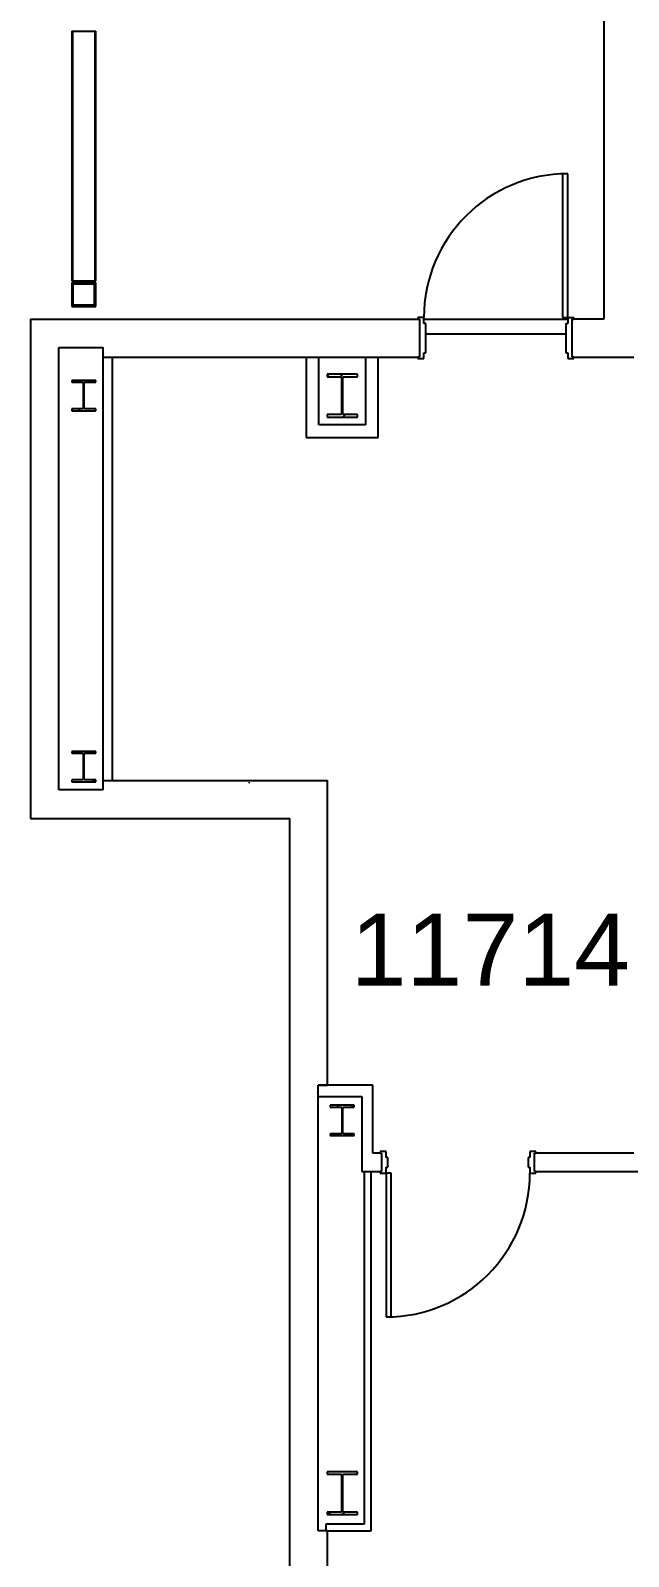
# Model space of a CAD drawing. Header units: inches. Extents: x -60 to 5673, y -29 to 4299.
# Drawn here: x 1480 to 1679, y 3466 to 3975 of the extents above; entities that cross this region are included whole.
import ezdxf

# ---------------------------------------------------------------- set-up
doc = ezdxf.new("R2010")
doc.units = ezdxf.units.IN
doc.header["$LTSCALE"] = 96
doc.header["$MEASUREMENT"] = 0
for name, color, linetype in [('A-ANNO-ROOM', 4, 'Continuous'), ('A-COLS', 5, 'Continuous'), ('A-DOOR', 2, 'Continuous'), ('A-ROOF-LEVL-THIN', 1, 'Continuous'), ('A-WALL-FULL', 6, 'Continuous')]:
    doc.layers.add(name, color=color, linetype=linetype)
doc.layers.add('AE-113$0$A-WALL-PATT', color=2, linetype='Continuous', lineweight=9)
doc.styles.add('ARIAL', font='arial.ttf')
pattern_1 = [(0, (0, 0), (30.72, 7.68), [1.267, -21.773, 1.267, -21.773, -122.88]), (0, (0, 0), (30.72, 7.68), [-46.08, 1.267, -44.813, 1.267, -21.773, -53.76]), (0, (0, 0), (30.72, 7.68), [-115.2, 1.267, -14.093, 1.267, -37.133]), (120, (11.52, 3.84), (-22.011075, 22.7643), [1.267, -21.773, 1.267, -21.773, -122.88]), (120, (11.52, 3.84), (-22.011075, 22.7643), [-46.08, 1.267, -44.813, 1.267, -21.773, -53.76]), (120, (11.52, 3.84), (-22.011075, 22.7643), [-115.2, 1.267, -14.093, 1.267, -37.133]), (240, (15.36, 19.2), (-8.708925, -30.4443), [1.267, -21.773, 1.267, -21.773, -122.88]), (240, (15.36, 19.2), (-8.708925, -30.4443), [-46.08, 1.267, -44.813, 1.267, -21.773, -53.76]), (240, (15.36, 19.2), (-8.708925, -30.4443), [-115.2, 1.267, -14.093, 1.267, -37.133])]

msp = doc.modelspace()

# ---------------------------------------------------------------- hatches: boundary and pattern name
at = {"layer": 'A-COLS'}
h = msp.add_hatch(dxfattribs=at)
h.set_pattern_fill('FP_44', color=256, angle=180, style=0, pattern_type=2)
h.set_pattern_definition([(45, (-0.0003, 0.0002), (-9.503515, 9.503515), []), (45, (-0.0003, 14.4), (-9.503515, 9.503515), [])])
h.paths.add_polyline_path([(1501.59, 3848.03), (1501.59, 3848.65), (1497.75, 3848.65), (1497.75, 3857.51), (1501.59, 3857.51), (1501.59, 3858.13), (1493.57, 3858.13), (1493.57, 3857.51), (1497.4, 3857.51), (1497.4, 3848.65), (1493.57, 3848.65), (1493.57, 3848.03)], flags=0)
h = msp.add_hatch(dxfattribs=at)
h.set_pattern_fill('FP_40', color=256, angle=180, style=0, pattern_type=2)
h.set_pattern_definition([(45, (-0.0005, 0.0002), (-9.503515, 9.503515), []), (45, (-0.0005, 14.4), (-9.503515, 9.503515), [])])
h.paths.add_polyline_path([(1578.76, 3845.92), (1588.89, 3845.92), (1588.89, 3846.78), (1584.08, 3846.78), (1584.08, 3859.38), (1588.89, 3859.38), (1588.89, 3860.23), (1578.76, 3860.23), (1578.76, 3859.38), (1583.57, 3859.38), (1583.57, 3846.78), (1578.76, 3846.78)], flags=0)
h = msp.add_hatch(dxfattribs=at)
h.set_pattern_fill('FP_45', color=256, style=0, pattern_type=2)
h.set_pattern_definition([(45, (-0.0003, -6e-05), (-9.503515, 9.503515), []), (45, (-0.0003, 14.4), (-9.503515, 9.503515), [])])
h.paths.add_polyline_path([(1493.57, 3724.33), (1501.59, 3724.33), (1501.59, 3724.95), (1497.75, 3724.95), (1497.75, 3733.81), (1501.59, 3733.81), (1501.59, 3734.43), (1493.57, 3734.43), (1493.57, 3733.81), (1497.4, 3733.81), (1497.4, 3724.95), (1493.57, 3724.95)], flags=0)
h = msp.add_hatch(dxfattribs=at)
h.set_pattern_fill('FP_8', color=256, style=0, pattern_type=2)
h.set_pattern_definition([(45, (-0.0005, -6e-05), (-9.503515, 9.503515), []), (45, (-0.0005, 14.4), (-9.503515, 9.503515), [])])
h.paths.add_polyline_path([(1587.84, 3606.33), (1587.84, 3606.95), (1584, 3606.95), (1584, 3615.81), (1587.84, 3615.81), (1587.84, 3616.43), (1579.82, 3616.43), (1579.82, 3615.81), (1583.65, 3615.81), (1583.65, 3606.95), (1579.82, 3606.95), (1579.82, 3606.33), (1585.01, 3606.33)], flags=0)
h = msp.add_hatch(dxfattribs=at)
h.set_pattern_fill('FP_5', color=256, style=0, pattern_type=2)
h.set_pattern_definition([(45, (-0.0005, 0.0002), (-9.503515, 9.503515), []), (45, (-0.0005, 14.4), (-9.503515, 9.503515), [])])
h.paths.add_polyline_path([(1578.76, 3479.92), (1588.89, 3479.92), (1588.89, 3480.78), (1584.08, 3480.78), (1584.08, 3493.38), (1588.89, 3493.38), (1588.89, 3494.23), (1578.76, 3494.23), (1578.76, 3493.38), (1583.57, 3493.38), (1583.57, 3480.78), (1578.76, 3480.78)], flags=0)
at = {"layer": 'AE-113$0$A-WALL-PATT', "lineweight": 9}
h = msp.add_hatch(dxfattribs=at)
h.set_pattern_fill('FP_1', color=256, style=0, pattern_type=2)
h.set_pattern_definition(pattern_1)
h.paths.add_polyline_path([(1595.2, 3839.7), (1595.83, 3839.7), (1595.83, 3865.95), (1595.2, 3865.95), (1595.2, 3843.33)], flags=0)
h = msp.add_hatch(dxfattribs=at)
h.set_pattern_fill('FP_1', color=256, style=0, pattern_type=2)
h.set_pattern_definition(pattern_1)
h.paths.add_polyline_path([(1595.83, 3839.08), (1595.83, 3839.7), (1588.59, 3839.7), (1588.59, 3839.08)], flags=0)
h.paths.add_polyline_path([(1572.45, 3839.08), (1579.09, 3839.08), (1579.09, 3839.7), (1572.45, 3839.7)], flags=0)
h = msp.add_hatch(dxfattribs=at)
h.set_pattern_fill('FP_1', color=253, style=0, pattern_type=2)
h.set_pattern_definition(pattern_1)
h.paths.add_polyline_path([(1544.46, 3724.08), (1578.33, 3724.08), (1578.33, 3724.7), (1504.08, 3724.7), (1504.08, 3724.08)], flags=0)
h = msp.add_hatch(dxfattribs=at)
h.set_pattern_fill('FP_1', color=256, style=0, pattern_type=2)
h.set_pattern_definition(pattern_1)
h.paths.add_polyline_path([(1592.83, 3621.83), (1593.45, 3621.83), (1593.45, 3622.45), (1575.83, 3622.45), (1575.83, 3621.83), (1585.01, 3621.83)], flags=0)
h = msp.add_hatch(dxfattribs=at)
h.set_pattern_fill('FP_98', color=256, angle=-270, style=0, pattern_type=2)
h.set_pattern_definition([(270, (153564.16, -76125.76), (120, 7e-15), [96, 0, 0, 0]), (270, (153564.16, -76138.25), (120, 7e-15), [96, 0, 0, 0]), (270, (153564.16, -76140.25), (120, 7e-15), [96, 0, 0, 0]), (270, (153564.16, -76142.25), (120, 7e-15), [96, 0, 0, 0]), (270, (153564.16, -76144.25), (120, 7e-15), [96, 0, 0, 0]), (270, (153564.16, -76146.25), (120, 7e-15), [96, 0, 0, 0]), (270, (153564.16, -76148.25), (120, 7e-15), [96, 0, 0, 0]), (270, (153564.16, -76139.25), (120, 7e-15), [96, 0, 0, 0]), (270, (153564.16, -76141.25), (120, 7e-15), [96, 0, 0, 0]), (270, (153564.16, -76143.25), (120, 7e-15), [96, 0, 0, 0]), (270, (153564.16, -76145.25), (120, 7e-15), [96, 0, 0, 0]), (270, (153564.16, -76147.25), (120, 7e-15), [96, 0, 0, 0]), (270, (153564.16, -76149.25), (120, 7e-15), [96, 0, 0, 0]), (270, (153564.16, -76138.76), (120, 7e-15), [96, 0, 0, 0]), (270, (153564.16, -76140.76), (120, 7e-15), [96, 0, 0, 0]), (270, (153564.16, -76142.76), (120, 7e-15), [96, 0, 0, 0]), (270, (153564.16, -76144.76), (120, 7e-15), [96, 0, 0, 0]), (270, (153564.16, -76146.76), (120, 7e-15), [96, 0, 0, 0]), (270, (153564.16, -76148.76), (120, 7e-15), [96, 0, 0, 0]), (270, (153564.16, -76137.76), (120, 7e-15), [96, 0, 0, 0]), (270, (153564.16, -76139.76), (120, 7e-15), [96, 0, 0, 0]), (270, (153564.16, -76141.76), (120, 7e-15), [96, 0, 0, 0]), (270, (153564.16, -76143.76), (120, 7e-15), [96, 0, 0, 0]), (270, (153564.16, -76145.76), (120, 7e-15), [96, 0, 0, 0]), (270, (153564.16, -76147.76), (120, 7e-15), [96, 0, 0, 0]), (270, (153564.16, -76149.76), (120, 7e-15), [96, 0, 0, 0]), (270, (153564.16, -76162.25), (120, 7e-15), [96, 0, 0, 0]), (270, (153564.16, -76164.25), (120, 7e-15), [96, 0, 0, 0]), (270, (153564.16, -76166.25), (120, 7e-15), [96, 0, 0, 0]), (270, (153564.16, -76168.25), (120, 7e-15), [96, 0, 0, 0]), (270, (153564.16, -76170.25), (120, 7e-15), [96, 0, 0, 0]), (270, (153564.16, -76172.25), (120, 7e-15), [96, 0, 0, 0]), (270, (153564.16, -76186.25), (120, 7e-15), [96, 0, 0, 0]), (270, (153564.16, -76188.25), (120, 7e-15), [96, 0, 0, 0]), (270, (153564.16, -76190.25), (120, 7e-15), [96, 0, 0, 0]), (270, (153564.16, -76192.25), (120, 7e-15), [96, 0, 0, 0]), (270, (153564.16, -76194.25), (120, 7e-15), [96, 0, 0, 0]), (270, (153564.16, -76196.25), (120, 7e-15), [96, 0, 0, 0]), (270, (153564.16, -76198.25), (120, 7e-15), [96, 0, 0, 0]), (270, (153564.16, -76200.25), (120, 7e-15), [96, 0, 0, 0]), (270, (153564.16, -76202.25), (120, 7e-15), [96, 0, 0, 0]), (270, (153564.16, -76204.25), (120, 7e-15), [96, 0, 0, 0]), (270, (153564.16, -76206.25), (120, 7e-15), [96, 0, 0, 0]), (270, (153564.16, -76208.25), (120, 7e-15), [96, 0, 0, 0]), (270, (153564.16, -76210.25), (120, 7e-15), [96, 0, 0, 0]), (270, (153564.16, -76212.25), (120, 7e-15), [96, 0, 0, 0]), (270, (153564.16, -76214.25), (120, 7e-15), [96, 0, 0, 0]), (270, (153564.16, -76216.25), (120, 7e-15), [96, 0, 0, 0]), (270, (153564.16, -76218.25), (120, 7e-15), [96, 0, 0, 0]), (270, (153564.16, -76220.25), (120, 7e-15), [96, 0, 0, 0]), (270, (153564.16, -76222.25), (120, 7e-15), [96, 0, 0, 0]), (270, (153564.16, -76224.25), (120, 7e-15), [96, 0, 0, 0]), (270, (153564.16, -76226.25), (120, 7e-15), [96, 0, 0, 0]), (270, (153564.16, -76228.25), (120, 7e-15), [96, 0, 0, 0]), (270, (153564.16, -76230.25), (120, 7e-15), [96, 0, 0, 0]), (270, (153564.16, -76232.25), (120, 7e-15), [96, 0, 0, 0]), (270, (153564.16, -76234.25), (120, 7e-15), [96, 0, 0, 0]), (270, (153564.16, -76236.25), (120, 7e-15), [96, 0, 0, 0]), (270, (153564.16, -76238.25), (120, 7e-15), [96, 0, 0, 0]), (270, (153564.16, -76240.25), (120, 7e-15), [96, 0, 0, 0]), (270, (153564.16, -76242.25), (120, 7e-15), [96, 0, 0, 0]), (270, (153564.16, -76244.25), (120, 7e-15), [96, 0, 0, 0]), (270, (153564.16, -76163.25), (120, 7e-15), [96, 0, 0, 0]), (270, (153564.16, -76165.25), (120, 7e-15), [96, 0, 0, 0]), (270, (153564.16, -76167.25), (120, 7e-15), [96, 0, 0, 0]), (270, (153564.16, -76169.25), (120, 7e-15), [96, 0, 0, 0]), (270, (153564.16, -76171.25), (120, 7e-15), [96, 0, 0, 0]), (270, (153564.16, -76173.25), (120, 7e-15), [96, 0, 0, 0]), (270, (153564.16, -76187.25), (120, 7e-15), [96, 0, 0, 0]), (270, (153564.16, -76189.25), (120, 7e-15), [96, 0, 0, 0]), (270, (153564.16, -76191.25), (120, 7e-15), [96, 0, 0, 0]), (270, (153564.16, -76193.25), (120, 7e-15), [96, 0, 0, 0]), (270, (153564.16, -76195.25), (120, 7e-15), [96, 0, 0, 0]), (270, (153564.16, -76197.25), (120, 7e-15), [96, 0, 0, 0]), (270, (153564.16, -76199.25), (120, 7e-15), [96, 0, 0, 0]), (270, (153564.16, -76201.25), (120, 7e-15), [96, 0, 0, 0]), (270, (153564.16, -76203.25), (120, 7e-15), [96, 0, 0, 0]), (270, (153564.16, -76205.25), (120, 7e-15), [96, 0, 0, 0]), (270, (153564.16, -76207.25), (120, 7e-15), [96, 0, 0, 0]), (270, (153564.16, -76209.25), (120, 7e-15), [96, 0, 0, 0]), (270, (153564.16, -76211.25), (120, 7e-15), [96, 0, 0, 0]), (270, (153564.16, -76213.25), (120, 7e-15), [96, 0, 0, 0]), (270, (153564.16, -76215.25), (120, 7e-15), [96, 0, 0, 0]), (270, (153564.16, -76217.25), (120, 7e-15), [96, 0, 0, 0]), (270, (153564.16, -76219.25), (120, 7e-15), [96, 0, 0, 0]), (270, (153564.16, -76221.25), (120, 7e-15), [96, 0, 0, 0]), (270, (153564.16, -76223.25), (120, 7e-15), [96, 0, 0, 0]), (270, (153564.16, -76225.25), (120, 7e-15), [96, 0, 0, 0]), (270, (153564.16, -76227.25), (120, 7e-15), [96, 0, 0, 0]), (270, (153564.16, -76229.25), (120, 7e-15), [96, 0, 0, 0]), (270, (153564.16, -76231.25), (120, 7e-15), [96, 0, 0, 0]), (270, (153564.16, -76233.25), (120, 7e-15), [96, 0, 0, 0]), (270, (153564.16, -76235.25), (120, 7e-15), [96, 0, 0, 0]), (270, (153564.16, -76237.25), (120, 7e-15), [96, 0, 0, 0]), (270, (153564.16, -76239.25), (120, 7e-15), [96, 0, 0, 0]), (270, (153564.16, -76241.25), (120, 7e-15), [96, 0, 0, 0]), (270, (153564.16, -76243.25), (120, 7e-15), [96, 0, 0, 0]), (270, (153564.16, -76245.25), (120, 7e-15), [96, 0, 0, 0]), (270, (153564.16, -76162.76), (120, 7e-15), [96, 0, 0, 0]), (270, (153564.16, -76164.76), (120, 7e-15), [96, 0, 0, 0]), (270, (153564.16, -76166.76), (120, 7e-15), [96, 0, 0, 0]), (270, (153564.16, -76168.76), (120, 7e-15), [96, 0, 0, 0]), (270, (153564.16, -76170.76), (120, 7e-15), [96, 0, 0, 0]), (270, (153564.16, -76172.76), (120, 7e-15), [96, 0, 0, 0]), (270, (153564.16, -76186.76), (120, 7e-15), [96, 0, 0, 0]), (270, (153564.16, -76188.76), (120, 7e-15), [96, 0, 0, 0]), (270, (153564.16, -76190.76), (120, 7e-15), [96, 0, 0, 0]), (270, (153564.16, -76192.76), (120, 7e-15), [96, 0, 0, 0]), (270, (153564.16, -76194.76), (120, 7e-15), [96, 0, 0, 0]), (270, (153564.16, -76196.76), (120, 7e-15), [96, 0, 0, 0]), (270, (153564.16, -76198.76), (120, 7e-15), [96, 0, 0, 0]), (270, (153564.16, -76200.76), (120, 7e-15), [96, 0, 0, 0]), (270, (153564.16, -76202.76), (120, 7e-15), [96, 0, 0, 0]), (270, (153564.16, -76204.76), (120, 7e-15), [96, 0, 0, 0]), (270, (153564.16, -76206.76), (120, 7e-15), [96, 0, 0, 0]), (270, (153564.16, -76208.76), (120, 7e-15), [96, 0, 0, 0]), (270, (153564.16, -76210.76), (120, 7e-15), [96, 0, 0, 0]), (270, (153564.16, -76212.76), (120, 7e-15), [96, 0, 0, 0]), (270, (153564.16, -76214.76), (120, 7e-15), [96, 0, 0, 0]), (270, (153564.16, -76216.76), (120, 7e-15), [96, 0, 0, 0]), (270, (153564.16, -76218.76), (120, 7e-15), [96, 0, 0, 0]), (270, (153564.16, -76220.76), (120, 7e-15), [96, 0, 0, 0]), (270, (153564.16, -76222.76), (120, 7e-15), [96, 0, 0, 0]), (270, (153564.16, -76224.76), (120, 7e-15), [96, 0, 0, 0]), (270, (153564.16, -76226.76), (120, 7e-15), [96, 0, 0, 0]), (270, (153564.16, -76228.76), (120, 7e-15), [96, 0, 0, 0]), (270, (153564.16, -76230.76), (120, 7e-15), [96, 0, 0, 0]), (270, (153564.16, -76232.76), (120, 7e-15), [96, 0, 0, 0]), (270, (153564.16, -76234.76), (120, 7e-15), [96, 0, 0, 0]), (270, (153564.16, -76236.76), (120, 7e-15), [96, 0, 0, 0]), (270, (153564.16, -76238.76), (120, 7e-15), [96, 0, 0, 0]), (270, (153564.16, -76240.76), (120, 7e-15), [96, 0, 0, 0]), (270, (153564.16, -76242.76), (120, 7e-15), [96, 0, 0, 0]), (270, (153564.16, -76244.76), (120, 7e-15), [96, 0, 0, 0]), (270, (153564.16, -76161.76), (120, 7e-15), [96, 0, 0, 0]), (270, (153564.16, -76163.76), (120, 7e-15), [96, 0, 0, 0]), (270, (153564.16, -76165.76), (120, 7e-15), [96, 0, 0, 0]), (270, (153564.16, -76167.76), (120, 7e-15), [96, 0, 0, 0]), (270, (153564.16, -76169.76), (120, 7e-15), [96, 0, 0, 0]), (270, (153564.16, -76171.76), (120, 7e-15), [96, 0, 0, 0]), (270, (153564.16, -76173.76), (120, 7e-15), [96, 0, 0, 0]), (270, (153564.16, -76185.76), (120, 7e-15), [96, 0, 0, 0]), (270, (153564.16, -76187.76), (120, 7e-15), [96, 0, 0, 0]), (270, (153564.16, -76189.76), (120, 7e-15), [96, 0, 0, 0]), (270, (153564.16, -76191.76), (120, 7e-15), [96, 0, 0, 0]), (270, (153564.16, -76193.76), (120, 7e-15), [96, 0, 0, 0]), (270, (153564.16, -76195.76), (120, 7e-15), [96, 0, 0, 0]), (270, (153564.16, -76197.76), (120, 7e-15), [96, 0, 0, 0]), (270, (153564.16, -76199.76), (120, 7e-15), [96, 0, 0, 0]), (270, (153564.16, -76201.76), (120, 7e-15), [96, 0, 0, 0]), (270, (153564.16, -76203.76), (120, 7e-15), [96, 0, 0, 0]), (270, (153564.16, -76205.76), (120, 7e-15), [96, 0, 0, 0]), (270, (153564.16, -76207.76), (120, 7e-15), [96, 0, 0, 0]), (270, (153564.16, -76209.76), (120, 7e-15), [96, 0, 0, 0]), (270, (153564.16, -76211.76), (120, 7e-15), [96, 0, 0, 0]), (270, (153564.16, -76213.76), (120, 7e-15), [96, 0, 0, 0]), (270, (153564.16, -76215.76), (120, 7e-15), [96, 0, 0, 0]), (270, (153564.16, -76217.76), (120, 7e-15), [96, 0, 0, 0]), (270, (153564.16, -76219.76), (120, 7e-15), [96, 0, 0, 0]), (270, (153564.16, -76221.76), (120, 7e-15), [96, 0, 0, 0]), (270, (153564.16, -76223.76), (120, 7e-15), [96, 0, 0, 0]), (270, (153564.16, -76225.76), (120, 7e-15), [96, 0, 0, 0]), (270, (153564.16, -76227.76), (120, 7e-15), [96, 0, 0, 0]), (270, (153564.16, -76229.76), (120, 7e-15), [96, 0, 0, 0]), (270, (153564.16, -76231.76), (120, 7e-15), [96, 0, 0, 0]), (270, (153564.16, -76233.76), (120, 7e-15), [96, 0, 0, 0]), (270, (153564.16, -76149.76), (120, 7e-15), [96, 0, 0, 0]), (270, (153564.16, -76235.76), (120, 7e-15), [96, 0, 0, 0]), (270, (153564.16, -76237.76), (120, 7e-15), [96, 0, 0, 0]), (270, (153564.16, -76239.76), (120, 7e-15), [96, 0, 0, 0]), (270, (153564.16, -76241.76), (120, 7e-15), [96, 0, 0, 0]), (270, (153564.16, -76243.76), (120, 7e-15), [96, 0, 0, 0]), (270, (153564.16, -76245.76), (120, 7e-15), [96, 0, 0, 0])])
h.paths.add_polyline_path([(1591.33, 3620.33), (1592.83, 3620.33), (1592.83, 3621.83), (1575.83, 3621.83), (1575.83, 3620.33), (1585.01, 3620.33)], flags=0)
h = msp.add_hatch(dxfattribs=at)
h.set_pattern_fill('FP_99', color=256, angle=90, style=0, pattern_type=2)
h.set_pattern_definition([(180, (-81317.54, -155593.16), (-1e-14, -120), [96, 0, 0, 0]), (180, (-81330.03, -155593.16), (-1e-14, -120), [96, 0, 0, 0]), (180, (-81332.03, -155593.16), (-1e-14, -120), [96, 0, 0, 0]), (180, (-81334.03, -155593.16), (-1e-14, -120), [96, 0, 0, 0]), (180, (-81336.03, -155593.16), (-1e-14, -120), [96, 0, 0, 0]), (180, (-81338.03, -155593.16), (-1e-14, -120), [96, 0, 0, 0]), (180, (-81340.03, -155593.16), (-1e-14, -120), [96, 0, 0, 0]), (180, (-81331.03, -155593.16), (-1e-14, -120), [96, 0, 0, 0]), (180, (-81333.03, -155593.16), (-1e-14, -120), [96, 0, 0, 0]), (180, (-81335.03, -155593.16), (-1e-14, -120), [96, 0, 0, 0]), (180, (-81337.03, -155593.16), (-1e-14, -120), [96, 0, 0, 0]), (180, (-81339.03, -155593.16), (-1e-14, -120), [96, 0, 0, 0]), (180, (-81341.03, -155593.16), (-1e-14, -120), [96, 0, 0, 0]), (180, (-81330.54, -155593.16), (-1e-14, -120), [96, 0, 0, 0]), (180, (-81332.54, -155593.16), (-1e-14, -120), [96, 0, 0, 0]), (180, (-81334.54, -155593.16), (-1e-14, -120), [96, 0, 0, 0]), (180, (-81336.54, -155593.16), (-1e-14, -120), [96, 0, 0, 0]), (180, (-81338.54, -155593.16), (-1e-14, -120), [96, 0, 0, 0]), (180, (-81340.54, -155593.16), (-1e-14, -120), [96, 0, 0, 0]), (180, (-81329.54, -155593.16), (-1e-14, -120), [96, 0, 0, 0]), (180, (-81331.54, -155593.16), (-1e-14, -120), [96, 0, 0, 0]), (180, (-81333.54, -155593.16), (-1e-14, -120), [96, 0, 0, 0]), (180, (-81335.54, -155593.16), (-1e-14, -120), [96, 0, 0, 0]), (180, (-81337.54, -155593.16), (-1e-14, -120), [96, 0, 0, 0]), (180, (-81339.54, -155593.16), (-1e-14, -120), [96, 0, 0, 0]), (180, (-81341.54, -155593.16), (-1e-14, -120), [96, 0, 0, 0]), (180, (-81354.03, -155593.16), (-1e-14, -120), [96, 0, 0, 0]), (180, (-81356.03, -155593.16), (-1e-14, -120), [96, 0, 0, 0]), (180, (-81358.03, -155593.16), (-1e-14, -120), [96, 0, 0, 0]), (180, (-81360.03, -155593.16), (-1e-14, -120), [96, 0, 0, 0]), (180, (-81362.03, -155593.16), (-1e-14, -120), [96, 0, 0, 0]), (180, (-81364.03, -155593.16), (-1e-14, -120), [96, 0, 0, 0]), (180, (-81378.03, -155593.16), (-1e-14, -120), [96, 0, 0, 0]), (180, (-81380.03, -155593.16), (-1e-14, -120), [96, 0, 0, 0]), (180, (-81382.03, -155593.16), (-1e-14, -120), [96, 0, 0, 0]), (180, (-81384.03, -155593.16), (-1e-14, -120), [96, 0, 0, 0]), (180, (-81386.03, -155593.16), (-1e-14, -120), [96, 0, 0, 0]), (180, (-81388.03, -155593.16), (-1e-14, -120), [96, 0, 0, 0]), (180, (-81390.03, -155593.16), (-1e-14, -120), [96, 0, 0, 0]), (180, (-81392.03, -155593.16), (-1e-14, -120), [96, 0, 0, 0]), (180, (-81394.03, -155593.16), (-1e-14, -120), [96, 0, 0, 0]), (180, (-81396.03, -155593.16), (-1e-14, -120), [96, 0, 0, 0]), (180, (-81398.03, -155593.16), (-1e-14, -120), [96, 0, 0, 0]), (180, (-81400.03, -155593.16), (-1e-14, -120), [96, 0, 0, 0]), (180, (-81402.03, -155593.16), (-1e-14, -120), [96, 0, 0, 0]), (180, (-81404.03, -155593.16), (-1e-14, -120), [96, 0, 0, 0]), (180, (-81406.03, -155593.16), (-1e-14, -120), [96, 0, 0, 0]), (180, (-81408.03, -155593.16), (-1e-14, -120), [96, 0, 0, 0]), (180, (-81410.03, -155593.16), (-1e-14, -120), [96, 0, 0, 0]), (180, (-81412.03, -155593.16), (-1e-14, -120), [96, 0, 0, 0]), (180, (-81414.03, -155593.16), (-1e-14, -120), [96, 0, 0, 0]), (180, (-81416.03, -155593.16), (-1e-14, -120), [96, 0, 0, 0]), (180, (-81418.03, -155593.16), (-1e-14, -120), [96, 0, 0, 0]), (180, (-81420.03, -155593.16), (-1e-14, -120), [96, 0, 0, 0]), (180, (-81422.03, -155593.16), (-1e-14, -120), [96, 0, 0, 0]), (180, (-81424.03, -155593.16), (-1e-14, -120), [96, 0, 0, 0]), (180, (-81426.03, -155593.16), (-1e-14, -120), [96, 0, 0, 0]), (180, (-81428.03, -155593.16), (-1e-14, -120), [96, 0, 0, 0]), (180, (-81430.03, -155593.16), (-1e-14, -120), [96, 0, 0, 0]), (180, (-81432.03, -155593.16), (-1e-14, -120), [96, 0, 0, 0]), (180, (-81434.03, -155593.16), (-1e-14, -120), [96, 0, 0, 0]), (180, (-81436.03, -155593.16), (-1e-14, -120), [96, 0, 0, 0]), (180, (-81355.03, -155593.16), (-1e-14, -120), [96, 0, 0, 0]), (180, (-81357.03, -155593.16), (-1e-14, -120), [96, 0, 0, 0]), (180, (-81359.03, -155593.16), (-1e-14, -120), [96, 0, 0, 0]), (180, (-81361.03, -155593.16), (-1e-14, -120), [96, 0, 0, 0]), (180, (-81363.03, -155593.16), (-1e-14, -120), [96, 0, 0, 0]), (180, (-81365.03, -155593.16), (-1e-14, -120), [96, 0, 0, 0]), (180, (-81379.03, -155593.16), (-1e-14, -120), [96, 0, 0, 0]), (180, (-81381.03, -155593.16), (-1e-14, -120), [96, 0, 0, 0]), (180, (-81383.03, -155593.16), (-1e-14, -120), [96, 0, 0, 0]), (180, (-81385.03, -155593.16), (-1e-14, -120), [96, 0, 0, 0]), (180, (-81387.03, -155593.16), (-1e-14, -120), [96, 0, 0, 0]), (180, (-81389.03, -155593.16), (-1e-14, -120), [96, 0, 0, 0]), (180, (-81391.03, -155593.16), (-1e-14, -120), [96, 0, 0, 0]), (180, (-81393.03, -155593.16), (-1e-14, -120), [96, 0, 0, 0]), (180, (-81395.03, -155593.16), (-1e-14, -120), [96, 0, 0, 0]), (180, (-81397.03, -155593.16), (-1e-14, -120), [96, 0, 0, 0]), (180, (-81399.03, -155593.16), (-1e-14, -120), [96, 0, 0, 0]), (180, (-81401.03, -155593.16), (-1e-14, -120), [96, 0, 0, 0]), (180, (-81403.03, -155593.16), (-1e-14, -120), [96, 0, 0, 0]), (180, (-81405.03, -155593.16), (-1e-14, -120), [96, 0, 0, 0]), (180, (-81407.03, -155593.16), (-1e-14, -120), [96, 0, 0, 0]), (180, (-81409.03, -155593.16), (-1e-14, -120), [96, 0, 0, 0]), (180, (-81411.03, -155593.16), (-1e-14, -120), [96, 0, 0, 0]), (180, (-81413.03, -155593.16), (-1e-14, -120), [96, 0, 0, 0]), (180, (-81415.03, -155593.16), (-1e-14, -120), [96, 0, 0, 0]), (180, (-81417.03, -155593.16), (-1e-14, -120), [96, 0, 0, 0]), (180, (-81419.03, -155593.16), (-1e-14, -120), [96, 0, 0, 0]), (180, (-81421.03, -155593.16), (-1e-14, -120), [96, 0, 0, 0]), (180, (-81423.03, -155593.16), (-1e-14, -120), [96, 0, 0, 0]), (180, (-81425.03, -155593.16), (-1e-14, -120), [96, 0, 0, 0]), (180, (-81427.03, -155593.16), (-1e-14, -120), [96, 0, 0, 0]), (180, (-81429.03, -155593.16), (-1e-14, -120), [96, 0, 0, 0]), (180, (-81431.03, -155593.16), (-1e-14, -120), [96, 0, 0, 0]), (180, (-81433.03, -155593.16), (-1e-14, -120), [96, 0, 0, 0]), (180, (-81435.03, -155593.16), (-1e-14, -120), [96, 0, 0, 0]), (180, (-81437.03, -155593.16), (-1e-14, -120), [96, 0, 0, 0]), (180, (-81354.54, -155593.16), (-1e-14, -120), [96, 0, 0, 0]), (180, (-81356.54, -155593.16), (-1e-14, -120), [96, 0, 0, 0]), (180, (-81358.54, -155593.16), (-1e-14, -120), [96, 0, 0, 0]), (180, (-81360.54, -155593.16), (-1e-14, -120), [96, 0, 0, 0]), (180, (-81362.54, -155593.16), (-1e-14, -120), [96, 0, 0, 0]), (180, (-81364.54, -155593.16), (-1e-14, -120), [96, 0, 0, 0]), (180, (-81378.54, -155593.16), (-1e-14, -120), [96, 0, 0, 0]), (180, (-81380.54, -155593.16), (-1e-14, -120), [96, 0, 0, 0]), (180, (-81382.54, -155593.16), (-1e-14, -120), [96, 0, 0, 0]), (180, (-81384.54, -155593.16), (-1e-14, -120), [96, 0, 0, 0]), (180, (-81386.54, -155593.16), (-1e-14, -120), [96, 0, 0, 0]), (180, (-81388.54, -155593.16), (-1e-14, -120), [96, 0, 0, 0]), (180, (-81390.54, -155593.16), (-1e-14, -120), [96, 0, 0, 0]), (180, (-81392.54, -155593.16), (-1e-14, -120), [96, 0, 0, 0]), (180, (-81394.54, -155593.16), (-1e-14, -120), [96, 0, 0, 0]), (180, (-81396.54, -155593.16), (-1e-14, -120), [96, 0, 0, 0]), (180, (-81398.54, -155593.16), (-1e-14, -120), [96, 0, 0, 0]), (180, (-81400.54, -155593.16), (-1e-14, -120), [96, 0, 0, 0]), (180, (-81402.54, -155593.16), (-1e-14, -120), [96, 0, 0, 0]), (180, (-81404.54, -155593.16), (-1e-14, -120), [96, 0, 0, 0]), (180, (-81406.54, -155593.16), (-1e-14, -120), [96, 0, 0, 0]), (180, (-81408.54, -155593.16), (-1e-14, -120), [96, 0, 0, 0]), (180, (-81410.54, -155593.16), (-1e-14, -120), [96, 0, 0, 0]), (180, (-81412.54, -155593.16), (-1e-14, -120), [96, 0, 0, 0]), (180, (-81414.54, -155593.16), (-1e-14, -120), [96, 0, 0, 0]), (180, (-81416.54, -155593.16), (-1e-14, -120), [96, 0, 0, 0]), (180, (-81418.54, -155593.16), (-1e-14, -120), [96, 0, 0, 0]), (180, (-81420.54, -155593.16), (-1e-14, -120), [96, 0, 0, 0]), (180, (-81422.54, -155593.16), (-1e-14, -120), [96, 0, 0, 0]), (180, (-81424.54, -155593.16), (-1e-14, -120), [96, 0, 0, 0]), (180, (-81426.54, -155593.16), (-1e-14, -120), [96, 0, 0, 0]), (180, (-81428.54, -155593.16), (-1e-14, -120), [96, 0, 0, 0]), (180, (-81430.54, -155593.16), (-1e-14, -120), [96, 0, 0, 0]), (180, (-81432.54, -155593.16), (-1e-14, -120), [96, 0, 0, 0]), (180, (-81434.54, -155593.16), (-1e-14, -120), [96, 0, 0, 0]), (180, (-81436.54, -155593.16), (-1e-14, -120), [96, 0, 0, 0]), (180, (-81353.54, -155593.16), (-1e-14, -120), [96, 0, 0, 0]), (180, (-81355.54, -155593.16), (-1e-14, -120), [96, 0, 0, 0]), (180, (-81357.54, -155593.16), (-1e-14, -120), [96, 0, 0, 0]), (180, (-81359.54, -155593.16), (-1e-14, -120), [96, 0, 0, 0]), (180, (-81361.54, -155593.16), (-1e-14, -120), [96, 0, 0, 0]), (180, (-81363.54, -155593.16), (-1e-14, -120), [96, 0, 0, 0]), (180, (-81365.54, -155593.16), (-1e-14, -120), [96, 0, 0, 0]), (180, (-81377.54, -155593.16), (-1e-14, -120), [96, 0, 0, 0]), (180, (-81379.54, -155593.16), (-1e-14, -120), [96, 0, 0, 0]), (180, (-81381.54, -155593.16), (-1e-14, -120), [96, 0, 0, 0]), (180, (-81383.54, -155593.16), (-1e-14, -120), [96, 0, 0, 0]), (180, (-81385.54, -155593.16), (-1e-14, -120), [96, 0, 0, 0]), (180, (-81387.54, -155593.16), (-1e-14, -120), [96, 0, 0, 0]), (180, (-81389.54, -155593.16), (-1e-14, -120), [96, 0, 0, 0]), (180, (-81391.54, -155593.16), (-1e-14, -120), [96, 0, 0, 0]), (180, (-81393.54, -155593.16), (-1e-14, -120), [96, 0, 0, 0]), (180, (-81395.54, -155593.16), (-1e-14, -120), [96, 0, 0, 0]), (180, (-81397.54, -155593.16), (-1e-14, -120), [96, 0, 0, 0]), (180, (-81399.54, -155593.16), (-1e-14, -120), [96, 0, 0, 0]), (180, (-81401.54, -155593.16), (-1e-14, -120), [96, 0, 0, 0]), (180, (-81403.54, -155593.16), (-1e-14, -120), [96, 0, 0, 0]), (180, (-81405.54, -155593.16), (-1e-14, -120), [96, 0, 0, 0]), (180, (-81407.54, -155593.16), (-1e-14, -120), [96, 0, 0, 0]), (180, (-81409.54, -155593.16), (-1e-14, -120), [96, 0, 0, 0]), (180, (-81411.54, -155593.16), (-1e-14, -120), [96, 0, 0, 0]), (180, (-81413.54, -155593.16), (-1e-14, -120), [96, 0, 0, 0]), (180, (-81415.54, -155593.16), (-1e-14, -120), [96, 0, 0, 0]), (180, (-81417.54, -155593.16), (-1e-14, -120), [96, 0, 0, 0]), (180, (-81419.54, -155593.16), (-1e-14, -120), [96, 0, 0, 0]), (180, (-81421.54, -155593.16), (-1e-14, -120), [96, 0, 0, 0]), (180, (-81423.54, -155593.16), (-1e-14, -120), [96, 0, 0, 0]), (180, (-81425.54, -155593.16), (-1e-14, -120), [96, 0, 0, 0]), (180, (-81341.54, -155593.16), (-1e-14, -120), [96, 0, 0, 0]), (180, (-81427.54, -155593.16), (-1e-14, -120), [96, 0, 0, 0]), (180, (-81429.54, -155593.16), (-1e-14, -120), [96, 0, 0, 0]), (180, (-81431.54, -155593.16), (-1e-14, -120), [96, 0, 0, 0]), (180, (-81433.54, -155593.16), (-1e-14, -120), [96, 0, 0, 0]), (180, (-81435.54, -155593.16), (-1e-14, -120), [96, 0, 0, 0]), (180, (-81437.54, -155593.16), (-1e-14, -120), [96, 0, 0, 0])])
h.paths.add_polyline_path([(1591.33, 3595.58), (1592.83, 3595.58), (1592.83, 3620.33), (1591.33, 3620.33), (1591.33, 3597.96)], flags=0)
h = msp.add_hatch(dxfattribs=at)
h.set_pattern_fill('FP_1', color=256, style=0, pattern_type=2)
h.set_pattern_definition(pattern_1)
h.paths.add_polyline_path([(1593.45, 3599.2), (1593.45, 3621.83), (1592.83, 3621.83), (1592.83, 3599.2)], flags=0)
h = msp.add_hatch(dxfattribs=at)
h.set_pattern_fill('FP_1', color=256, style=0, pattern_type=2)
h.set_pattern_definition(pattern_1)
h.paths.add_polyline_path([(1592.83, 3474.45), (1592.83, 3475.08), (1578.33, 3475.08), (1578.33, 3474.45), (1591.2, 3474.45)], flags=0)

# ---------------------------------------------------------------- linework, layer by layer
at = {"layer": 'A-COLS'}
for p, q in [((1501.59, 3858.13), (1493.57, 3858.13)), ((1493.57, 3858.13), (1493.57, 3857.51)), ((1493.57, 3857.51), (1497.4, 3857.51)), ((1497.4, 3857.51), (1497.4, 3848.65)), ((1497.75, 3848.65), (1497.75, 3857.51)), ((1497.75, 3857.51), (1501.59, 3857.51)), ((1501.59, 3857.51), (1501.59, 3858.13)), ((1588.89, 3860.23), (1578.76, 3860.23)), ((1578.76, 3860.23), (1578.76, 3859.38)), ((1578.76, 3859.38), (1583.57, 3859.38)), ((1583.57, 3859.38), (1583.57, 3846.78)), ((1584.08, 3846.78), (1584.08, 3859.38)), ((1584.08, 3859.38), (1588.89, 3859.38)), ((1588.89, 3859.38), (1588.89, 3860.23)), ((1497.4, 3848.65), (1493.57, 3848.65)), ((1493.57, 3848.65), (1493.57, 3848.03)), ((1493.57, 3848.03), (1501.59, 3848.03)), ((1501.59, 3848.65), (1497.75, 3848.65)), ((1501.59, 3848.03), (1501.59, 3848.65)), ((1583.57, 3846.78), (1578.76, 3846.78)), ((1578.76, 3846.78), (1578.76, 3845.92)), ((1578.76, 3845.92), (1588.89, 3845.92)), ((1588.89, 3846.78), (1584.08, 3846.78)), ((1588.89, 3845.92), (1588.89, 3846.78)), ((1501.59, 3734.43), (1493.57, 3734.43)), ((1493.57, 3734.43), (1493.57, 3733.81)), ((1493.57, 3733.81), (1497.4, 3733.81)), ((1497.4, 3733.81), (1497.4, 3724.95)), ((1497.75, 3724.95), (1497.75, 3733.81)), ((1497.75, 3733.81), (1501.59, 3733.81)), ((1501.59, 3733.81), (1501.59, 3734.43)), ((1497.4, 3724.95), (1493.57, 3724.95)), ((1493.57, 3724.95), (1493.57, 3724.33)), ((1493.57, 3724.33), (1501.59, 3724.33)), ((1501.59, 3724.95), (1497.75, 3724.95)), ((1501.59, 3724.33), (1501.59, 3724.95)), ((1587.84, 3616.43), (1579.82, 3616.43)), ((1579.82, 3616.43), (1579.82, 3615.81)), ((1579.82, 3615.81), (1583.65, 3615.81)), ((1583.65, 3615.81), (1583.65, 3606.95)), ((1584, 3606.95), (1584, 3615.81)), ((1584, 3615.81), (1587.84, 3615.81)), ((1587.84, 3615.81), (1587.84, 3616.43)), ((1583.65, 3606.95), (1579.82, 3606.95)), ((1579.82, 3606.95), (1579.82, 3606.33)), ((1579.82, 3606.33), (1587.84, 3606.33)), ((1587.84, 3606.95), (1584, 3606.95)), ((1587.84, 3606.33), (1587.84, 3606.95)), ((1588.89, 3494.23), (1578.76, 3494.23)), ((1578.76, 3494.23), (1578.76, 3493.38)), ((1578.76, 3493.38), (1583.57, 3493.38)), ((1583.57, 3493.38), (1583.57, 3480.78)), ((1584.08, 3480.78), (1584.08, 3493.38)), ((1584.08, 3493.38), (1588.89, 3493.38)), ((1588.89, 3493.38), (1588.89, 3494.23)), ((1583.57, 3480.78), (1578.76, 3480.78)), ((1578.76, 3480.78), (1578.76, 3479.92)), ((1588.89, 3480.78), (1584.08, 3480.78)), ((1588.89, 3479.92), (1588.89, 3480.78)), ((1578.76, 3479.92), (1588.89, 3479.92))]:
    msp.add_line(p, q, dxfattribs=at)
at = {"layer": 'A-DOOR'}
for p, q in [((1657.33, 3927.08), (1657.33, 3879.08)), ((1659.08, 3927.08), (1657.33, 3927.08)), ((1659.08, 3879.08), (1659.08, 3927.08)), ((1609.08, 3879.08), (1609.08, 3878.58)), ((1611.08, 3879.08), (1609.08, 3879.08)), ((1609.08, 3878.58), (1609.58, 3878.58)), ((1609.58, 3878.58), (1609.58, 3865.95)), ((1611.08, 3877.14), (1611.08, 3879.08)), ((1657.33, 3879.08), (1659.08, 3879.08)), ((1659.08, 3879.08), (1659.08, 3877.14)), ((1659.08, 3879.08), (1661.08, 3879.08)), ((1659.08, 3879.08), (1659.08, 3877.14)), ((1660.58, 3865.95), (1660.58, 3878.58)), ((1660.58, 3878.58), (1661.08, 3878.58)), ((1661.08, 3878.58), (1661.08, 3879.08)), ((1611.7, 3877.14), (1611.08, 3877.14)), ((1611.7, 3867.39), (1611.7, 3877.14)), ((1658.45, 3877.14), (1658.45, 3867.39)), ((1658.45, 3877.14), (1659.08, 3877.14)), ((1658.46, 3877.14), (1658.46, 3867.39)), ((1609.58, 3865.95), (1609.08, 3865.95)), ((1609.08, 3865.95), (1609.08, 3865.45)), ((1609.08, 3865.45), (1611.08, 3865.45)), ((1611.08, 3865.45), (1611.08, 3867.39)), ((1611.08, 3867.39), (1611.7, 3867.39)), ((1658.45, 3867.39), (1659.08, 3867.39)), ((1659.08, 3867.39), (1659.08, 3865.45)), ((1659.08, 3865.45), (1661.08, 3865.45)), ((1661.08, 3865.95), (1660.58, 3865.95)), ((1661.08, 3865.45), (1661.08, 3865.95)), ((1596.45, 3600.95), (1596.45, 3600.45)), ((1598.45, 3600.95), (1596.45, 3600.95)), ((1596.45, 3600.45), (1596.95, 3600.45)), ((1596.95, 3600.45), (1596.95, 3594.33)), ((1598.45, 3599.01), (1598.45, 3600.95)), ((1599.07, 3599.01), (1598.45, 3599.01)), ((1599.07, 3595.76), (1599.07, 3599.01)), ((1646.45, 3599.01), (1645.83, 3599.01)), ((1645.83, 3599.01), (1645.83, 3595.76)), ((1648.45, 3600.95), (1646.45, 3600.95)), ((1646.45, 3600.95), (1646.45, 3599.01)), ((1647.95, 3594.33), (1647.95, 3600.45)), ((1647.95, 3600.45), (1648.45, 3600.45)), ((1648.45, 3600.45), (1648.45, 3600.95)), ((1596.95, 3594.33), (1596.45, 3594.33)), ((1596.45, 3594.33), (1596.45, 3593.83)), ((1596.45, 3593.83), (1598.45, 3593.83)), ((1598.45, 3593.83), (1598.45, 3595.76)), ((1598.45, 3595.76), (1599.07, 3595.76)), ((1600.2, 3593.83), (1598.45, 3593.83)), ((1598.45, 3593.83), (1598.45, 3545.83)), ((1600.2, 3545.83), (1600.2, 3593.83)), ((1645.83, 3595.76), (1646.45, 3595.76)), ((1646.45, 3595.76), (1646.45, 3593.83)), ((1646.45, 3593.83), (1648.45, 3593.83)), ((1648.45, 3594.33), (1647.95, 3594.33)), ((1648.45, 3593.83), (1648.45, 3594.33)), ((1598.45, 3545.83), (1600.2, 3545.83))]:
    msp.add_line(p, q, dxfattribs=at)
for centre, start, end in [((1659.08, 3879.08), 90, 180), ((1659.08, 3879.08), 90, 180), ((1598.45, 3593.83), 270, 0), ((1598.45, 3593.83), 270, 0)]:
    msp.add_arc(centre, 48, start, end, dxfattribs=at)
at = {"layer": 'A-ROOF-LEVL-THIN'}
for p, q in [((1493.58, 3974.58), (1501.58, 3974.58)), ((1493.58, 3974.58), (1493.58, 3891.33)), ((1493.81, 3974.58), (1493.81, 3891.33)), ((1501.34, 3974.58), (1501.34, 3891.33)), ((1501.58, 3891.33), (1501.58, 3974.58)), ((1501.34, 3972.26), (1501.58, 3972.49)), ((1493.58, 3964.49), (1493.81, 3964.73)), ((1501.34, 3967.65), (1501.58, 3967.88)), ((1493.58, 3959.88), (1493.81, 3960.12)), ((1501.34, 3953.25), (1501.58, 3953.48)), ((1501.34, 3948.64), (1501.58, 3948.88)), ((1493.58, 3945.48), (1493.81, 3945.72)), ((1493.58, 3940.88), (1493.81, 3941.11)), ((1501.34, 3934.24), (1501.58, 3934.48)), ((1501.34, 3929.64), (1501.58, 3929.87)), ((1493.58, 3926.48), (1493.81, 3926.71)), ((1493.58, 3921.87), (1493.81, 3922.1)), ((1501.34, 3915.24), (1501.58, 3915.47)), ((1501.34, 3910.63), (1501.58, 3910.86)), ((1493.58, 3907.47), (1493.81, 3907.7)), ((1493.58, 3902.86), (1493.81, 3903.1)), ((1501.34, 3896.23), (1501.58, 3896.46)), ((1493.58, 3891.33), (1501.58, 3891.33)), ((1501.58, 3890.83), (1493.58, 3890.83)), ((1493.58, 3890.83), (1493.58, 3882.83)), ((1493.58, 3888.46), (1494.04, 3888.93)), ((1494.04, 3883.29), (1494.04, 3890.36)), ((1494.04, 3890.36), (1501.11, 3890.36)), ((1495.48, 3890.36), (1495.94, 3890.83)), ((1500.08, 3890.36), (1500.55, 3890.83)), ((1501.11, 3890.36), (1501.11, 3883.29)), ((1501.34, 3891.62), (1501.58, 3891.86)), ((1501.58, 3882.83), (1501.58, 3890.83)), ((1493.58, 3883.86), (1494.04, 3884.32)), ((1493.58, 3882.83), (1501.58, 3882.83)), ((1501.11, 3883.29), (1494.04, 3883.29))]:
    msp.add_line(p, q, dxfattribs=at)
at = {"layer": 'A-WALL-FULL'}
for p, q in [((1671.08, 4123.08), (1671.08, 3878.58)), ((1479.83, 3878.58), (1479.83, 3712.08)), ((1479.83, 3878.58), (1609.08, 3878.58)), ((1611.08, 3878.58), (1659.08, 3878.58)), ((1671.08, 3878.58), (1661.08, 3878.58)), ((1658.46, 3873.58), (1611.7, 3873.58)), ((1489.33, 3721.58), (1489.33, 3869.08)), ((1489.33, 3869.08), (1504.08, 3869.08)), ((1504.08, 3721.58), (1504.08, 3869.08)), ((1504.08, 3865.95), (1609.08, 3865.95)), ((1507.2, 3724.7), (1507.2, 3865.95)), ((1571.83, 3865.95), (1571.83, 3839.08)), ((1576.08, 3843.33), (1576.08, 3865.95)), ((1591.58, 3865.95), (1591.58, 3843.33)), ((1595.83, 3839.08), (1595.83, 3865.95)), ((1661.08, 3865.95), (1681.08, 3865.95)), ((1591.58, 3843.33), (1576.08, 3843.33)), ((1571.83, 3839.08), (1595.83, 3839.08)), ((1504.08, 3721.58), (1489.33, 3721.58)), ((1504.08, 3724.7), (1578.95, 3724.7)), ((1578.95, 3623.08), (1578.95, 3724.7)), ((1479.83, 3712.08), (1566.33, 3712.08)), ((1566.33, 3346.08), (1566.33, 3712.08)), ((1594.08, 3623.08), (1575.83, 3623.08)), ((1575.83, 3623.08), (1578.95, 3623.08)), ((1575.83, 3474.45), (1575.83, 3623.08)), ((1575.83, 3619.33), (1590.33, 3619.33)), ((1590.33, 3619.33), (1590.33, 3594.33)), ((1594.08, 3600.45), (1594.08, 3623.08)), ((1596.45, 3600.45), (1594.08, 3600.45)), ((1681.08, 3600.45), (1648.45, 3600.45)), ((1590.33, 3594.33), (1596.45, 3594.33)), ((1591.2, 3594.33), (1591.2, 3476.7)), ((1593.45, 3474.45), (1593.45, 3594.33)), ((1648.45, 3594.33), (1698.58, 3594.33)), ((1591.2, 3476.7), (1578.33, 3476.7)), ((1578.33, 3476.7), (1578.33, 3474.45)), ((1578.95, 3474.45), (1575.83, 3474.45)), ((1578.33, 3474.45), (1593.45, 3474.45)), ((1578.95, 3406.7), (1578.95, 3474.45))]:
    msp.add_line(p, q, dxfattribs=at)

# ---------------------------------------------------------------- texts
at = {"layer": 'A-ANNO-ROOM', "style": 'ARIAL'}
msp.add_text('11714', height=24, dxfattribs=at).set_placement((1586.63, 3656.34))

doc.saveas('drawing.dxf')
